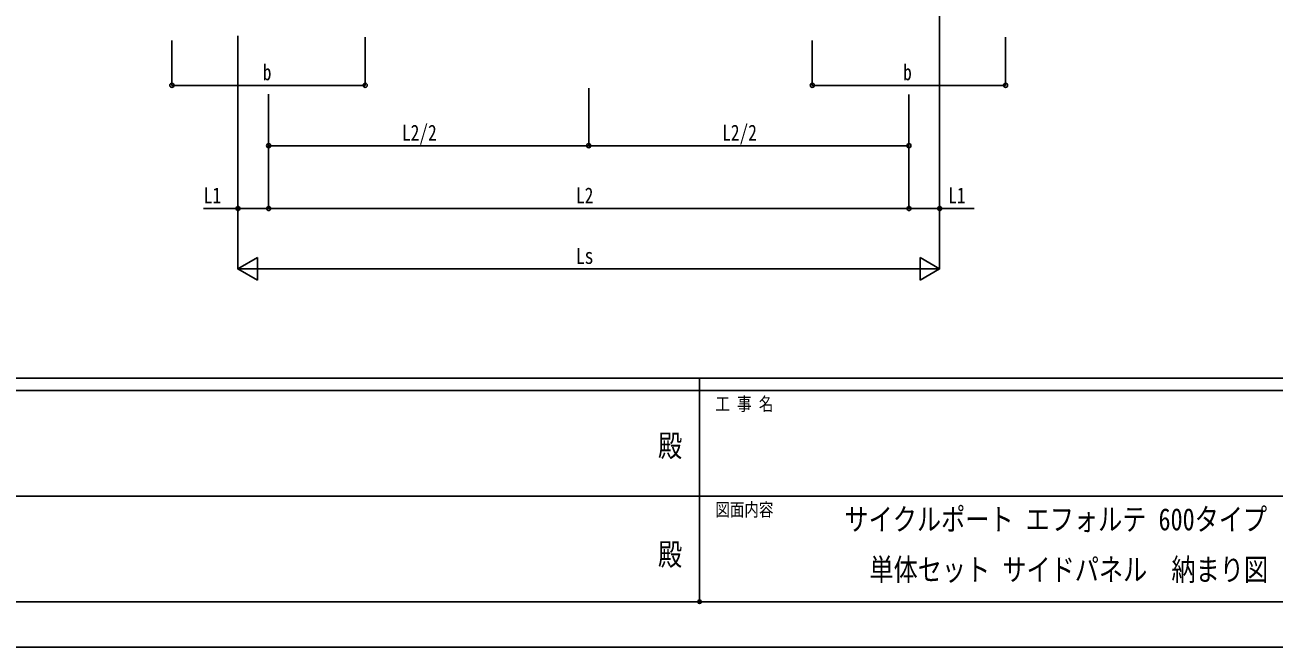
# Model space of a CAD drawing. Units: millimetres, scale not verified. Extents: x -10512 to 10512, y -7425 to 7425.
# Drawn here: x -2804 to 2365, y -7425 to -4849 of the extents above; entities that cross this region are included whole.
import ezdxf
from ezdxf.enums import TextEntityAlignment as Align

# ---------------------------------------------------------------- set-up
doc = ezdxf.new("R2010")
doc.units = ezdxf.units.MM
doc.header["$LTSCALE"] = 30
doc.header["$PDMODE"] = 32
doc.header["$PDSIZE"] = 15
for name, color, linetype in [('0-2_USER1', 3, 'Continuous'), ('0-6_YKK_D', 6, 'Continuous'), ('0-7_YKK_ZWAK', 7, 'Continuous')]:
    doc.layers.add(name, color=color, linetype=linetype)
doc.styles.add('ＭＳ ゴシック', font='')
doc.styles.get('ＭＳ ゴシック').set_extended_font_data('MS Gothic')

msp = doc.modelspace()

# ---------------------------------------------------------------- linework, layer by layer
at = {"layer": '0-6_YKK_D'}
for p, q in [((981.2, -4727.8), (981.2, -5610.46)), ((981.2, -4858.78), (981.2, -5860.46)), ((-1922.8, -4894.44), (-1922.8, -5860.46)), ((-1396, -4899.53), (-1396, -5100.46)), ((1254, -4899.53), (1254, -5100.46)), ((-2196, -4913.74), (-2196, -5100.46)), ((454, -4913.74), (454, -5100.46)), ((-1922.8, -4971.53), (-1922.8, -5610.46)), ((-2196, -5099.46), (-1396, -5099.46)), ((-470.8, -5111.7), (-470.8, -5350.46)), ((-470.8, -5112.7), (-470.8, -5350.46)), ((454, -5099.46), (1254, -5099.46)), ((-1795.8, -5135.65), (-1795.8, -5610.46)), ((-1795.8, -5135.65), (-1795.8, -5610.46)), ((-1795.8, -5135.65), (-1795.8, -5350.46)), ((854.2, -5137.71), (854.2, -5610.46)), ((854.2, -5137.71), (854.2, -5610.46)), ((854.2, -5138.71), (854.2, -5350.46)), ((-1795.8, -5349.46), (-470.8, -5349.46)), ((854.2, -5349.46), (-470.8, -5349.46)), ((-1795.8, -5609.46), (854.2, -5609.46)), ((-1922.8, -5859.46), (-1841.61, -5812.58)), ((-1841.61, -5906.33), (-1841.61, -5812.58)), ((981.2, -5859.46), (900.01, -5812.58)), ((900.01, -5812.58), (900.01, -5906.33)), ((-1922.8, -5859.46), (-1841.61, -5906.33)), ((-1922.8, -5859.46), (-1760.42, -5859.46)), ((-1829.05, -5859.46), (887.45, -5859.46)), ((981.2, -5859.46), (818.82, -5859.46)), ((981.2, -5859.46), (900.01, -5906.33))]:
    msp.add_line(p, q, dxfattribs=at)
for points in [[(-1795.8, -5609.46), (-1922.8, -5609.46), (-2065.74, -5609.46)], [(854.2, -5609.46), (981.2, -5609.46), (1124.13, -5609.46)]]:
    msp.add_lwpolyline(points, dxfattribs=at)
for centre in [(-2196, -5099.46), (-1396, -5099.46), (454, -5099.46), (1254, -5099.46), (-1795.8, -5349.46), (-470.8, -5349.46), (-470.8, -5349.46), (854.2, -5349.46), (-1922.8, -5609.46), (-1795.8, -5609.46), (-1795.8, -5609.46), (854.2, -5609.46), (854.2, -5609.46), (981.2, -5609.46)]:
    msp.add_circle(centre, 8.5, dxfattribs=at)
at = {"layer": '0-7_YKK_ZWAK'}
for p, q in [((9737.55, -6312.5), (-9762.45, -6312.5)), ((-12.45, -6312.5), (-12.45, -7237.5)), ((-12.45, -6362.5), (-3262.45, -6362.5)), ((3237.55, -6362.5), (-12.45, -6362.5)), ((-3243.7, -6800), (-12.45, -6800)), ((-12.45, -6800), (3237.55, -6800)), ((-3262.45, -7237.5), (-12.45, -7237.5)), ((-12.45, -7237.5), (3237.55, -7237.5))]:
    msp.add_line(p, q, dxfattribs=at)
msp.add_lwpolyline([(-10512.5, -7425), (10512.5, -7425), (10512.5, 7425), (-10512.5, 7425)], close=True, dxfattribs=at)
msp.add_point((-12.45, -7237.5), dxfattribs=at)

# ---------------------------------------------------------------- texts
at = {"layer": '0-2_USER1', "style": 'ＭＳ ゴシック', "width": 0.8}
for s, p in [('サイクルポート エフォルテ 600タイプ', (587.3, -6969.36)), ('単体セット サイドパネル\u3000納まり図', (690.63, -7177.69))]:
    msp.add_text(s, height=91.64, dxfattribs=at).set_placement(p, align=Align.BOTTOM_LEFT)
at = {"layer": '0-6_YKK_D', "style": 'ＭＳ ゴシック', "width": 0.8}
for s, p in [('b', (-1820, -5098.16)), ('b', (830, -5098.16)), ('L2/2', (-1243.7, -5348.16)), ('L2/2', (81.3, -5348.16)), ('L1', (-2064.07, -5607.79)), ('L2', (-523.6, -5608.16)), ('L1', (1016.86, -5607.79)), ('Ls', (-523.6, -5858.46))]:
    msp.add_text(s, height=65.98, dxfattribs=at).set_placement(p, align=Align.BOTTOM_LEFT)
at = {"layer": '0-7_YKK_ZWAK', "style": 'ＭＳ ゴシック', "width": 0.8}
for s, height, p in [('工 事 名', 54.99, (53.17, -6462.5)), ('殿', 91.64, (-184.17, -6664.58)), ('図面内容', 54.99, (53.17, -6900)), ('殿', 91.64, (-184.17, -7114.58))]:
    msp.add_text(s, height=height, dxfattribs=at).set_placement(p, align=Align.BOTTOM_LEFT)

doc.saveas('drawing.dxf')
